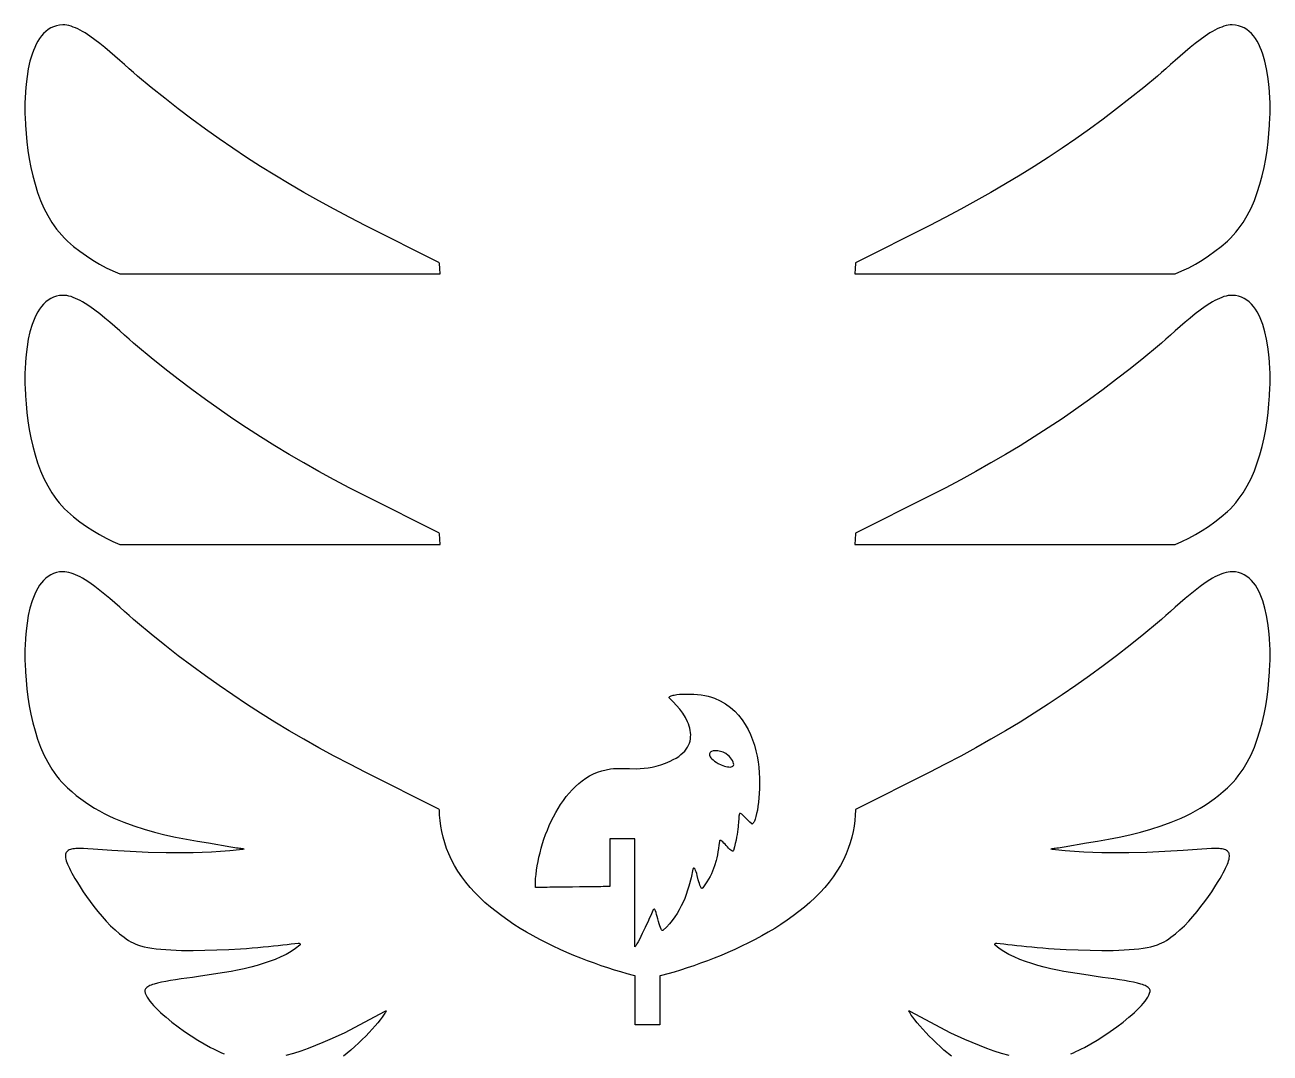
# Model space of a CAD drawing. Header units: millimetres. Extents: x 333 to 567, y 176 to 424.
# Drawn here: x 392.7 to 542.7, y 300 to 423.9 of the extents above; entities that cross this region are included whole.
import ezdxf

# ---------------------------------------------------------------- set-up
doc = ezdxf.new("R2010")
doc.units = ezdxf.units.MM
doc.layers.get('0').update_dxf_attribs({"linetype": 'CONTINUOUS', "true_color": 0xffffff})

msp = doc.modelspace()

# ---------------------------------------------------------------- linework, layer by layer
at = {"linetype": 'CONTINUOUS', "true_color": 0xffffff}
for points in [[(442.7, 393.85), (442.65, 394.5), (442.62, 395.12), (442.6, 395.19), (442.54, 395.24), (433.74, 399.66), (431.81, 400.65), (429.94, 401.65), (428.1, 402.65), (426.3, 403.67), (424.53, 404.7), (422.79, 405.74), (421.08, 406.81), (419.39, 407.89), (417.72, 409), (416.07, 410.14), (414.43, 411.3), (412.79, 412.5), (411.16, 413.74), (409.53, 415.01), (407.9, 416.33), (406.26, 417.68), (405.76, 418.11), (405.23, 418.58), (404.68, 419.07), (404.11, 419.57), (403.52, 420.09), (402.93, 420.61), (402.32, 421.12), (401.72, 421.61), (401.11, 422.07), (400.51, 422.5), (399.92, 422.89), (399.63, 423.06), (399.34, 423.22), (399.06, 423.37), (398.78, 423.49), (398.5, 423.6), (398.24, 423.69), (397.98, 423.77), (397.72, 423.82), (397.47, 423.85), (397.23, 423.85), (396.84, 423.82), (396.47, 423.74), (396.12, 423.63), (395.79, 423.48), (395.48, 423.29), (395.2, 423.06), (394.93, 422.81), (394.68, 422.52), (394.45, 422.21), (394.24, 421.88), (394.04, 421.52), (393.86, 421.14), (393.7, 420.75), (393.55, 420.33), (393.29, 419.47), (393.09, 418.57), (392.94, 417.65), (392.82, 416.73), (392.74, 415.83), (392.7, 414.97), (392.69, 414.55), (392.68, 414.15), (392.68, 413.77), (392.68, 413.41), (392.69, 413.07), (392.7, 412.75), (392.75, 411.77), (392.82, 410.77), (392.92, 409.76), (393.05, 408.73), (393.2, 407.71), (393.4, 406.68), (393.63, 405.67), (393.9, 404.66), (394.21, 403.68), (394.57, 402.72), (394.97, 401.79), (395.43, 400.9), (395.94, 400.06), (396.5, 399.26), (396.8, 398.88), (397.12, 398.51), (397.46, 398.16), (397.81, 397.82), (398.55, 397.18), (399.31, 396.58), (400.08, 396.03), (400.86, 395.52), (401.66, 395.05), (402.47, 394.61), (403.29, 394.22), (404.12, 393.85), (404.15, 393.85), (404.23, 393.85), (404.37, 393.85), (404.56, 393.85), (404.79, 393.85), (405.08, 393.85), (405.41, 393.85), (405.78, 393.85), (406.2, 393.85), (406.66, 393.85), (407.15, 393.85), (407.68, 393.85), (408.25, 393.85), (408.85, 393.85), (409.49, 393.85), (410.15, 393.85), (410.84, 393.85), (411.56, 393.85), (412.31, 393.85), (413.07, 393.85), (413.86, 393.85), (414.67, 393.85), (415.49, 393.85), (416.33, 393.85), (418.05, 393.85), (419.82, 393.85), (421.61, 393.85), (423.41, 393.85), (425.22, 393.85), (427.01, 393.85), (428.78, 393.85), (430.5, 393.85), (431.34, 393.85), (432.16, 393.85), (432.97, 393.85), (433.76, 393.85), (434.52, 393.85), (435.27, 393.85), (435.98, 393.85), (436.68, 393.85), (437.34, 393.85), (437.97, 393.85), (438.57, 393.85), (439.14, 393.85), (439.68, 393.85), (440.17, 393.85), (440.63, 393.85), (441.05, 393.85), (441.42, 393.85), (441.75, 393.85), (442.03, 393.85), (442.27, 393.85), (442.46, 393.85), (442.59, 393.85), (442.68, 393.85), (442.7, 393.85)], [(531.23, 393.85), (532.06, 394.22), (532.88, 394.61), (533.69, 395.05), (534.49, 395.52), (535.27, 396.03), (536.04, 396.58), (536.8, 397.18), (537.54, 397.82), (537.89, 398.16), (538.23, 398.51), (538.55, 398.88), (538.85, 399.26), (539.42, 400.06), (539.93, 400.9), (540.38, 401.79), (540.79, 402.72), (541.14, 403.68), (541.46, 404.66), (541.73, 405.66), (541.96, 406.68), (542.15, 407.71), (542.31, 408.73), (542.44, 409.76), (542.53, 410.77), (542.61, 411.77), (542.66, 412.75), (542.67, 413.07), (542.67, 413.41), (542.68, 413.77), (542.68, 414.15), (542.67, 414.55), (542.66, 414.97), (542.61, 415.83), (542.53, 416.73), (542.42, 417.65), (542.26, 418.57), (542.06, 419.47), (541.8, 420.33), (541.66, 420.75), (541.49, 421.14), (541.31, 421.52), (541.12, 421.88), (540.9, 422.21), (540.67, 422.52), (540.42, 422.81), (540.16, 423.06), (539.87, 423.29), (539.56, 423.48), (539.23, 423.63), (538.89, 423.74), (538.51, 423.82), (538.12, 423.85), (537.88, 423.85), (537.63, 423.82), (537.38, 423.77), (537.12, 423.69), (536.85, 423.6), (536.57, 423.49), (536.3, 423.37), (536.01, 423.22), (535.73, 423.06), (535.43, 422.89), (534.84, 422.5), (534.24, 422.07), (533.64, 421.61), (533.03, 421.12), (532.43, 420.61), (531.83, 420.09), (531.24, 419.57), (530.67, 419.07), (530.12, 418.58), (529.6, 418.11), (529.1, 417.68), (527.46, 416.33), (525.82, 415.01), (524.19, 413.74), (522.56, 412.5), (520.93, 411.3), (519.28, 410.14), (517.63, 409), (515.96, 407.89), (514.27, 406.81), (512.56, 405.74), (510.82, 404.7), (509.05, 403.67), (507.25, 402.65), (505.42, 401.65), (503.54, 400.65), (501.62, 399.66), (492.81, 395.24), (492.75, 395.19), (492.73, 395.12), (492.71, 394.5), (492.65, 393.85), (492.68, 393.85), (492.76, 393.85), (492.9, 393.85), (493.08, 393.85), (493.32, 393.85), (493.6, 393.85), (493.93, 393.85), (494.31, 393.85), (494.72, 393.85), (495.18, 393.85), (495.68, 393.85), (496.21, 393.85), (496.78, 393.85), (497.38, 393.85), (498.01, 393.85), (498.68, 393.85), (499.37, 393.85), (500.09, 393.85), (500.83, 393.85), (501.6, 393.85), (502.38, 393.85), (503.19, 393.85), (504.02, 393.85), (504.86, 393.85), (506.58, 393.85), (508.34, 393.85), (510.13, 393.85), (511.94, 393.85), (513.74, 393.85), (515.54, 393.85), (517.3, 393.85), (519.02, 393.85), (519.86, 393.85), (520.69, 393.85), (521.49, 393.85), (522.28, 393.85), (523.05, 393.85), (523.79, 393.85), (524.51, 393.85), (525.2, 393.85), (525.86, 393.85), (526.5, 393.85), (527.1, 393.85), (527.67, 393.85), (528.2, 393.85), (528.7, 393.85), (529.15, 393.85), (529.57, 393.85), (529.95, 393.85), (530.28, 393.85), (530.56, 393.85), (530.8, 393.85), (530.98, 393.85), (531.12, 393.85), (531.2, 393.85), (531.23, 393.85)], [(442.7, 361.27), (442.65, 361.92), (442.62, 362.54), (442.6, 362.61), (442.54, 362.66), (433.74, 367.08), (431.81, 368.07), (429.94, 369.07), (428.1, 370.07), (426.3, 371.09), (424.53, 372.12), (422.79, 373.16), (421.08, 374.23), (419.39, 375.31), (417.72, 376.42), (416.07, 377.56), (414.43, 378.72), (412.79, 379.92), (411.16, 381.16), (409.53, 382.43), (407.9, 383.75), (406.26, 385.1), (405.76, 385.53), (405.23, 386), (404.68, 386.49), (404.11, 386.99), (403.52, 387.51), (402.93, 388.03), (402.32, 388.54), (401.72, 389.03), (401.11, 389.49), (400.51, 389.92), (399.92, 390.31), (399.63, 390.48), (399.34, 390.64), (399.06, 390.79), (398.78, 390.91), (398.5, 391.03), (398.24, 391.12), (397.98, 391.19), (397.72, 391.24), (397.47, 391.27), (397.23, 391.27), (396.84, 391.24), (396.47, 391.17), (396.12, 391.05), (395.79, 390.9), (395.48, 390.71), (395.2, 390.48), (394.93, 390.23), (394.68, 389.94), (394.45, 389.63), (394.24, 389.3), (394.04, 388.94), (393.86, 388.56), (393.7, 388.17), (393.55, 387.75), (393.29, 386.89), (393.09, 385.99), (392.94, 385.07), (392.82, 384.15), (392.74, 383.25), (392.7, 382.39), (392.69, 381.97), (392.68, 381.57), (392.68, 381.19), (392.68, 380.83), (392.69, 380.49), (392.7, 380.17), (392.75, 379.19), (392.82, 378.19), (392.92, 377.18), (393.05, 376.15), (393.2, 375.13), (393.4, 374.1), (393.63, 373.09), (393.9, 372.08), (394.21, 371.1), (394.57, 370.14), (394.97, 369.21), (395.43, 368.32), (395.94, 367.48), (396.5, 366.68), (396.8, 366.3), (397.12, 365.93), (397.46, 365.58), (397.81, 365.24), (398.55, 364.6), (399.31, 364), (400.08, 363.45), (400.86, 362.94), (401.66, 362.47), (402.47, 362.03), (403.29, 361.64), (404.12, 361.27), (404.15, 361.27), (404.23, 361.27), (404.37, 361.27), (404.56, 361.27), (404.79, 361.27), (405.08, 361.27), (405.41, 361.27), (405.78, 361.27), (406.2, 361.27), (406.66, 361.27), (407.15, 361.27), (407.68, 361.27), (408.25, 361.27), (408.85, 361.27), (409.49, 361.27), (410.15, 361.27), (410.84, 361.27), (411.56, 361.27), (412.31, 361.27), (413.07, 361.27), (413.86, 361.27), (414.67, 361.27), (415.49, 361.27), (416.33, 361.27), (418.05, 361.27), (419.82, 361.27), (421.61, 361.27), (423.41, 361.27), (425.22, 361.27), (427.01, 361.27), (428.78, 361.27), (430.5, 361.27), (431.34, 361.27), (432.16, 361.27), (432.97, 361.27), (433.76, 361.27), (434.52, 361.27), (435.27, 361.27), (435.98, 361.27), (436.68, 361.27), (437.34, 361.27), (437.97, 361.27), (438.57, 361.27), (439.14, 361.27), (439.68, 361.27), (440.17, 361.27), (440.63, 361.27), (441.05, 361.27), (441.42, 361.27), (441.75, 361.27), (442.03, 361.27), (442.27, 361.27), (442.46, 361.27), (442.59, 361.27), (442.68, 361.27), (442.7, 361.27)], [(531.23, 361.27), (532.06, 361.64), (532.88, 362.03), (533.69, 362.47), (534.49, 362.94), (535.27, 363.45), (536.04, 364), (536.8, 364.6), (537.54, 365.24), (537.89, 365.58), (538.23, 365.93), (538.55, 366.3), (538.85, 366.68), (539.42, 367.48), (539.93, 368.32), (540.38, 369.21), (540.79, 370.14), (541.14, 371.1), (541.46, 372.08), (541.73, 373.08), (541.96, 374.1), (542.15, 375.13), (542.31, 376.15), (542.44, 377.18), (542.53, 378.19), (542.61, 379.19), (542.66, 380.17), (542.67, 380.49), (542.67, 380.83), (542.68, 381.19), (542.68, 381.57), (542.67, 381.97), (542.66, 382.39), (542.61, 383.25), (542.53, 384.15), (542.42, 385.07), (542.26, 385.99), (542.06, 386.89), (541.8, 387.75), (541.66, 388.17), (541.49, 388.56), (541.31, 388.94), (541.12, 389.3), (540.9, 389.63), (540.67, 389.94), (540.42, 390.23), (540.16, 390.48), (539.87, 390.71), (539.56, 390.9), (539.23, 391.05), (538.89, 391.17), (538.51, 391.24), (538.12, 391.27), (537.88, 391.27), (537.63, 391.24), (537.38, 391.19), (537.12, 391.12), (536.85, 391.03), (536.57, 390.91), (536.3, 390.79), (536.01, 390.64), (535.73, 390.48), (535.43, 390.31), (534.84, 389.92), (534.24, 389.49), (533.64, 389.03), (533.03, 388.54), (532.43, 388.03), (531.83, 387.51), (531.24, 386.99), (530.67, 386.49), (530.12, 386), (529.6, 385.53), (529.1, 385.1), (527.46, 383.75), (525.82, 382.43), (524.19, 381.16), (522.56, 379.92), (520.93, 378.72), (519.28, 377.56), (517.63, 376.42), (515.96, 375.31), (514.27, 374.23), (512.56, 373.16), (510.82, 372.12), (509.05, 371.09), (507.25, 370.07), (505.42, 369.07), (503.54, 368.07), (501.62, 367.08), (492.81, 362.66), (492.75, 362.61), (492.73, 362.54), (492.71, 361.92), (492.65, 361.27), (492.68, 361.27), (492.76, 361.27), (492.9, 361.27), (493.08, 361.27), (493.32, 361.27), (493.6, 361.27), (493.93, 361.27), (494.31, 361.27), (494.72, 361.27), (495.18, 361.27), (495.68, 361.27), (496.21, 361.27), (496.78, 361.27), (497.38, 361.27), (498.01, 361.27), (498.68, 361.27), (499.37, 361.27), (500.09, 361.27), (500.83, 361.27), (501.6, 361.27), (502.38, 361.27), (503.19, 361.27), (504.02, 361.27), (504.86, 361.27), (506.58, 361.27), (508.34, 361.27), (510.13, 361.27), (511.94, 361.27), (513.74, 361.27), (515.54, 361.27), (517.3, 361.27), (519.02, 361.27), (519.86, 361.27), (520.69, 361.27), (521.49, 361.27), (522.28, 361.27), (523.05, 361.27), (523.79, 361.27), (524.51, 361.27), (525.2, 361.27), (525.86, 361.27), (526.5, 361.27), (527.1, 361.27), (527.67, 361.27), (528.2, 361.27), (528.7, 361.27), (529.15, 361.27), (529.57, 361.27), (529.95, 361.27), (530.28, 361.27), (530.56, 361.27), (530.8, 361.27), (530.98, 361.27), (531.12, 361.27), (531.2, 361.27), (531.23, 361.27)], [(465.99, 309.33), (465.24, 309.54), (464.47, 309.77), (463.69, 310), (462.89, 310.26), (462.09, 310.53), (461.28, 310.82), (460.46, 311.12), (459.63, 311.44), (458.81, 311.77), (457.98, 312.12), (457.16, 312.49), (456.33, 312.87), (455.52, 313.27), (454.71, 313.68), (453.91, 314.11), (453.12, 314.56), (452.35, 315.02), (451.59, 315.5), (450.85, 316), (450.13, 316.52), (449.43, 317.05), (448.75, 317.59), (448.1, 318.16), (447.48, 318.74), (446.89, 319.34), (446.32, 319.95), (445.8, 320.59), (445.3, 321.24), (444.85, 321.9), (444.43, 322.59), (444.06, 323.29), (443.73, 324.01), (443.48, 324.66), (443.26, 325.32), (443.07, 326), (442.92, 326.68), (442.79, 327.35), (442.7, 328.01), (442.64, 328.65), (442.62, 329.25), (442.6, 329.33), (442.54, 329.38), (433.74, 333.79), (431.81, 334.79), (429.94, 335.78), (428.1, 336.79), (426.3, 337.81), (424.53, 338.83), (422.79, 339.88), (421.08, 340.94), (419.39, 342.03), (417.72, 343.14), (416.07, 344.27), (414.43, 345.44), (412.79, 346.64), (411.16, 347.87), (409.53, 349.15), (407.9, 350.46), (406.26, 351.82), (405.76, 352.25), (405.23, 352.71), (404.68, 353.2), (404.11, 353.71), (403.52, 354.23), (402.93, 354.74), (402.32, 355.25), (401.72, 355.74), (401.11, 356.21), (400.51, 356.64), (399.92, 357.02), (399.63, 357.2), (399.34, 357.36), (399.06, 357.5), (398.78, 357.63), (398.5, 357.74), (398.24, 357.83), (397.98, 357.9), (397.72, 357.95), (397.47, 357.98), (397.23, 357.99), (396.84, 357.96), (396.47, 357.88), (396.12, 357.77), (395.79, 357.61), (395.48, 357.42), (395.2, 357.2), (394.93, 356.94), (394.68, 356.66), (394.45, 356.35), (394.24, 356.01), (394.04, 355.66), (393.86, 355.28), (393.7, 354.88), (393.55, 354.47), (393.29, 353.61), (393.09, 352.71), (392.94, 351.79), (392.82, 350.87), (392.74, 349.97), (392.7, 349.1), (392.69, 348.69), (392.68, 348.29), (392.68, 347.9), (392.68, 347.54), (392.69, 347.2), (392.7, 346.89), (392.75, 345.91), (392.82, 344.91), (392.92, 343.89), (393.05, 342.87), (393.2, 341.84), (393.4, 340.82), (393.63, 339.8), (393.9, 338.8), (394.21, 337.81), (394.57, 336.86), (394.97, 335.93), (395.43, 335.04), (395.94, 334.19), (396.5, 333.39), (396.8, 333.01), (397.12, 332.65), (397.46, 332.3), (397.81, 331.96), (398.34, 331.5), (398.87, 331.05), (399.41, 330.64), (399.96, 330.24), (400.52, 329.87), (401.08, 329.52), (401.65, 329.19), (402.22, 328.88), (402.8, 328.58), (403.39, 328.31), (403.98, 328.05), (404.58, 327.8), (405.79, 327.36), (407.03, 326.97), (408.28, 326.62), (409.55, 326.31), (410.84, 326.03), (412.15, 325.78), (413.46, 325.54), (414.8, 325.31), (417.49, 324.84), (417.96, 324.77), (418.17, 324.74), (418.37, 324.71), (418.55, 324.69), (418.71, 324.67), (418.84, 324.65), (418.95, 324.63), (419.02, 324.62), (419.07, 324.6), (419.08, 324.59), (419.05, 324.57), (418.99, 324.56), (418.88, 324.54), (418.72, 324.52), (418.52, 324.5), (417.38, 324.38), (416.25, 324.29), (415.14, 324.22), (414.04, 324.16), (412.94, 324.13), (411.86, 324.11), (410.77, 324.11), (409.69, 324.12), (407.53, 324.18), (405.35, 324.28), (403.15, 324.41), (402.02, 324.49), (400.89, 324.56), (400.28, 324.6), (399.74, 324.63), (399.25, 324.64), (399.03, 324.64), (398.83, 324.63), (398.64, 324.61), (398.46, 324.59), (398.3, 324.56), (398.16, 324.52), (398.03, 324.47), (397.91, 324.41), (397.82, 324.34), (397.74, 324.26), (397.67, 324.17), (397.62, 324.07), (397.59, 323.95), (397.57, 323.82), (397.57, 323.68), (397.59, 323.53), (397.62, 323.36), (397.67, 323.17), (397.74, 322.97), (397.82, 322.75), (397.93, 322.51), (398.04, 322.26), (398.18, 321.99), (398.33, 321.69), (398.51, 321.38), (398.7, 321.05), (399, 320.55), (399.34, 320.01), (399.71, 319.44), (400.11, 318.85), (400.54, 318.25), (401, 317.65), (401.47, 317.05), (401.97, 316.47), (402.48, 315.9), (403, 315.35), (403.54, 314.84), (404.08, 314.37), (404.62, 313.95), (404.89, 313.76), (405.17, 313.58), (405.44, 313.42), (405.71, 313.28), (405.98, 313.15), (406.25, 313.04), (406.62, 312.92), (407.03, 312.81), (407.49, 312.72), (407.98, 312.64), (408.5, 312.57), (409.06, 312.51), (409.65, 312.46), (410.27, 312.42), (410.9, 312.39), (411.56, 312.37), (412.24, 312.36), (412.93, 312.36), (414.35, 312.38), (415.79, 312.42), (417.24, 312.49), (418.67, 312.57), (419.37, 312.62), (420.06, 312.67), (420.73, 312.73), (421.39, 312.79), (422.02, 312.85), (422.62, 312.91), (423.2, 312.97), (423.75, 313.03), (424.27, 313.09), (424.75, 313.15), (425.19, 313.2), (425.59, 313.26), (425.64, 313.26), (425.73, 313.25), (425.8, 313.21), (425.85, 313.14), (425.85, 313.06), (425.8, 313), (425.29, 312.6), (424.74, 312.23), (424.14, 311.89), (423.5, 311.58), (422.83, 311.29), (422.12, 311.03), (421.39, 310.78), (420.64, 310.56), (419.88, 310.36), (419.1, 310.17), (418.3, 310), (417.51, 309.84), (415.92, 309.57), (415.14, 309.45), (414.37, 309.33), (413.61, 309.22), (412.88, 309.12), (412.17, 309.02), (411.49, 308.93), (410.84, 308.83), (410.23, 308.74), (409.66, 308.64), (409.14, 308.54), (408.67, 308.43), (408.25, 308.31), (408.06, 308.25), (407.89, 308.19), (407.73, 308.13), (407.59, 308.06), (407.47, 307.99), (407.37, 307.92), (407.28, 307.84), (407.21, 307.76), (407.16, 307.68), (407.13, 307.59), (407.11, 307.5), (407.12, 307.41), (407.18, 307.2), (407.27, 306.97), (407.4, 306.74), (407.56, 306.5), (407.74, 306.24), (407.95, 305.98), (408.19, 305.72), (408.45, 305.44), (408.73, 305.16), (409.03, 304.88), (409.35, 304.59), (409.68, 304.31), (410.39, 303.73), (411.14, 303.16), (411.92, 302.6), (412.71, 302.07), (413.51, 301.57), (414.28, 301.11), (415.03, 300.69), (415.39, 300.51), (415.73, 300.34), (416.06, 300.18), (416.38, 300.05), (416.67, 299.93)], [(518.68, 299.93), (518.98, 300.05), (519.29, 300.18), (519.62, 300.34), (519.96, 300.51), (520.32, 300.69), (521.07, 301.11), (521.85, 301.57), (522.64, 302.07), (523.43, 302.6), (524.21, 303.16), (524.96, 303.73), (525.67, 304.31), (526.01, 304.59), (526.33, 304.88), (526.63, 305.16), (526.91, 305.44), (527.17, 305.72), (527.4, 305.98), (527.61, 306.24), (527.8, 306.5), (527.95, 306.74), (528.08, 306.97), (528.17, 307.2), (528.23, 307.41), (528.24, 307.5), (528.23, 307.59), (528.2, 307.68), (528.15, 307.76), (528.08, 307.84), (527.99, 307.92), (527.88, 307.99), (527.76, 308.06), (527.62, 308.13), (527.46, 308.19), (527.29, 308.25), (527.11, 308.31), (526.69, 308.43), (526.22, 308.54), (525.69, 308.64), (525.13, 308.74), (524.52, 308.83), (523.87, 308.93), (523.19, 309.02), (522.48, 309.12), (521.74, 309.22), (520.99, 309.33), (520.22, 309.45), (519.43, 309.57), (517.84, 309.84), (517.05, 310), (516.26, 310.17), (515.48, 310.36), (514.71, 310.56), (513.96, 310.78), (513.23, 311.03), (512.53, 311.29), (511.85, 311.58), (511.22, 311.89), (510.62, 312.23), (510.06, 312.6), (509.55, 313), (509.51, 313.06), (509.51, 313.14), (509.55, 313.21), (509.62, 313.25), (509.72, 313.26), (509.76, 313.26), (510.16, 313.2), (510.6, 313.15), (511.09, 313.09), (511.6, 313.03), (512.15, 312.97), (512.73, 312.91), (513.34, 312.85), (513.97, 312.79), (514.62, 312.73), (515.29, 312.67), (515.98, 312.62), (516.68, 312.57), (518.11, 312.49), (519.56, 312.42), (521, 312.38), (522.42, 312.36), (523.11, 312.36), (523.79, 312.37), (524.45, 312.39), (525.09, 312.42), (525.7, 312.46), (526.29, 312.51), (526.85, 312.57), (527.37, 312.64), (527.87, 312.72), (528.32, 312.81), (528.73, 312.92), (529.11, 313.04), (529.37, 313.15), (529.64, 313.28), (529.92, 313.42), (530.19, 313.58), (530.46, 313.76), (530.73, 313.95), (531.28, 314.37), (531.82, 314.84), (532.35, 315.35), (532.87, 315.9), (533.38, 316.47), (533.88, 317.05), (534.35, 317.65), (534.81, 318.25), (535.24, 318.85), (535.64, 319.44), (536.01, 320.01), (536.35, 320.55), (536.66, 321.05), (536.85, 321.38), (537.02, 321.7), (537.17, 321.99), (537.31, 322.26), (537.43, 322.51), (537.53, 322.75), (537.61, 322.97), (537.68, 323.17), (537.73, 323.36), (537.76, 323.53), (537.78, 323.68), (537.78, 323.82), (537.76, 323.95), (537.73, 324.07), (537.68, 324.17), (537.62, 324.26), (537.54, 324.34), (537.44, 324.41), (537.33, 324.47), (537.2, 324.52), (537.05, 324.55), (536.89, 324.59), (536.72, 324.61), (536.53, 324.63), (536.32, 324.64), (536.1, 324.64), (535.62, 324.63), (535.07, 324.6), (534.47, 324.56), (533.33, 324.49), (532.21, 324.41), (530, 324.28), (527.82, 324.18), (525.66, 324.12), (524.58, 324.11), (523.5, 324.11), (522.41, 324.13), (521.32, 324.16), (520.22, 324.22), (519.1, 324.29), (517.98, 324.38), (516.83, 324.5), (516.63, 324.52), (516.48, 324.54), (516.37, 324.56), (516.3, 324.57), (516.27, 324.59), (516.29, 324.6), (516.33, 324.62), (516.41, 324.63), (516.51, 324.65), (516.65, 324.67), (516.8, 324.69), (516.98, 324.71), (517.18, 324.74), (517.39, 324.77), (517.86, 324.84), (520.56, 325.31), (521.89, 325.54), (523.21, 325.78), (524.51, 326.03), (525.8, 326.31), (527.07, 326.62), (528.32, 326.97), (529.56, 327.36), (530.77, 327.8), (531.37, 328.05), (531.96, 328.31), (532.55, 328.58), (533.13, 328.88), (533.7, 329.19), (534.27, 329.52), (534.84, 329.87), (535.39, 330.24), (535.94, 330.64), (536.48, 331.05), (537.02, 331.5), (537.54, 331.96), (537.89, 332.3), (538.23, 332.65), (538.55, 333.01), (538.85, 333.39), (539.42, 334.19), (539.93, 335.04), (540.38, 335.93), (540.79, 336.86), (541.14, 337.81), (541.46, 338.8), (541.73, 339.8), (541.96, 340.82), (542.15, 341.84), (542.31, 342.87), (542.44, 343.89), (542.53, 344.91), (542.61, 345.91), (542.66, 346.89), (542.67, 347.2), (542.67, 347.54), (542.68, 347.9), (542.68, 348.29), (542.67, 348.69), (542.66, 349.1), (542.61, 349.97), (542.53, 350.87), (542.42, 351.79), (542.26, 352.71), (542.06, 353.61), (541.8, 354.47), (541.66, 354.88), (541.49, 355.28), (541.31, 355.66), (541.12, 356.01), (540.9, 356.35), (540.67, 356.66), (540.42, 356.94), (540.16, 357.2), (539.87, 357.42), (539.56, 357.61), (539.23, 357.76), (538.89, 357.88), (538.51, 357.96), (538.12, 357.99), (537.88, 357.98), (537.63, 357.95), (537.38, 357.9), (537.12, 357.83), (536.85, 357.74), (536.57, 357.63), (536.3, 357.5), (536.01, 357.36), (535.73, 357.2), (535.43, 357.02), (534.84, 356.64), (534.24, 356.21), (533.64, 355.74), (533.03, 355.25), (532.43, 354.74), (531.83, 354.23), (531.24, 353.71), (530.67, 353.2), (530.12, 352.71), (529.6, 352.25), (529.1, 351.82), (527.46, 350.46), (525.82, 349.15), (524.19, 347.87), (522.56, 346.64), (520.93, 345.44), (519.28, 344.27), (517.63, 343.14), (515.96, 342.03), (514.27, 340.94), (512.56, 339.88), (510.82, 338.83), (509.05, 337.81), (507.25, 336.79), (505.42, 335.78), (503.54, 334.79), (501.62, 333.79), (492.81, 329.38), (492.75, 329.33), (492.73, 329.25), (492.71, 328.65), (492.65, 328.01), (492.56, 327.35), (492.44, 326.68), (492.28, 326), (492.09, 325.32), (491.87, 324.66), (491.62, 324.01), (491.29, 323.29), (490.92, 322.59), (490.5, 321.9), (490.05, 321.24), (489.56, 320.59), (489.03, 319.95), (488.47, 319.34), (487.87, 318.74), (487.25, 318.16), (486.6, 317.59), (485.92, 317.05), (485.22, 316.52), (484.5, 316), (483.76, 315.5), (483, 315.02), (482.23, 314.56), (481.44, 314.11), (480.64, 313.68), (479.83, 313.27), (479.02, 312.87), (478.2, 312.49), (477.37, 312.12), (476.54, 311.77), (475.72, 311.44), (474.89, 311.12), (474.07, 310.82), (473.26, 310.53), (472.46, 310.26), (471.66, 310), (470.88, 309.76), (470.12, 309.54), (469.37, 309.33), (469.18, 309.29), (469.18, 309.27), (469.18, 309.23), (469.18, 309.15), (469.18, 309.04), (469.18, 308.91), (469.18, 308.75), (469.18, 308.57), (469.18, 308.37), (469.18, 308.16), (469.18, 307.93), (469.18, 307.43), (469.18, 306.9), (469.18, 306.35), (469.18, 305.81), (469.18, 305.28), (469.18, 304.78), (469.18, 304.55), (469.18, 304.33), (469.18, 304.14), (469.18, 303.96), (469.18, 303.8), (469.18, 303.67), (469.18, 303.56), (469.18, 303.48), (469.18, 303.43), (469.18, 303.42), (469.17, 303.42), (469.14, 303.42), (469.1, 303.42), (469.05, 303.42), (468.9, 303.42), (468.71, 303.42), (468.48, 303.42), (468.23, 303.42), (467.96, 303.42), (467.68, 303.42), (467.4, 303.42), (467.13, 303.42), (466.87, 303.42), (466.65, 303.42), (466.45, 303.42), (466.31, 303.42), (466.25, 303.42), (466.21, 303.42), (466.18, 303.42), (466.18, 303.42), (466.18, 303.43), (466.18, 303.48), (466.18, 303.56), (466.18, 303.67), (466.18, 303.8), (466.18, 303.96), (466.18, 304.14), (466.18, 304.33), (466.18, 304.55), (466.18, 304.78), (466.18, 305.28), (466.18, 305.81), (466.18, 306.35), (466.18, 306.9), (466.18, 307.43), (466.18, 307.93), (466.18, 308.16), (466.18, 308.37), (466.18, 308.57), (466.18, 308.75), (466.18, 308.91), (466.18, 309.04), (466.18, 309.15), (466.18, 309.23), (466.18, 309.27), (466.18, 309.29), (465.99, 309.33)], [(454.17, 320.55), (454.2, 321.03), (454.25, 321.52), (454.31, 322.02), (454.39, 322.54), (454.49, 323.06), (454.6, 323.6), (454.73, 324.14), (454.88, 324.68), (455.04, 325.23), (455.21, 325.78), (455.41, 326.32), (455.62, 326.87), (455.84, 327.41), (456.08, 327.94), (456.34, 328.46), (456.62, 328.97), (456.91, 329.48), (457.21, 329.96), (457.54, 330.43), (457.87, 330.89), (458.23, 331.32), (458.6, 331.73), (458.99, 332.12), (459.39, 332.48), (459.81, 332.81), (460.25, 333.12), (460.7, 333.39), (461.17, 333.63), (461.66, 333.84), (462.16, 334.01), (462.68, 334.14), (463.22, 334.23), (463.59, 334.27), (463.97, 334.29), (464.74, 334.29), (465.53, 334.27), (466.37, 334.26), (466.81, 334.28), (467.27, 334.31), (467.74, 334.37), (468.23, 334.46), (468.74, 334.58), (469.28, 334.73), (469.84, 334.93), (470.42, 335.17), (470.79, 335.35), (471.13, 335.54), (471.44, 335.74), (471.71, 335.95), (471.95, 336.17), (472.16, 336.39), (472.34, 336.62), (472.5, 336.85), (472.62, 337.09), (472.72, 337.34), (472.8, 337.58), (472.85, 337.84), (472.87, 338.09), (472.88, 338.35), (472.86, 338.61), (472.82, 338.87), (472.77, 339.13), (472.69, 339.39), (472.6, 339.65), (472.49, 339.91), (472.24, 340.43), (471.93, 340.93), (471.58, 341.41), (471.19, 341.88), (470.78, 342.32), (470.35, 342.73), (470.3, 342.79), (470.29, 342.84), (470.3, 342.89), (470.33, 342.93), (470.38, 342.97), (470.45, 343.01), (470.54, 343.04), (470.64, 343.08), (470.76, 343.11), (470.89, 343.13), (471.2, 343.18), (471.55, 343.22), (471.93, 343.24), (472.35, 343.25), (472.79, 343.25), (473.24, 343.23), (473.69, 343.19), (474.14, 343.14), (474.58, 343.07), (475, 342.99), (475.4, 342.88), (475.76, 342.76), (476.45, 342.44), (477.08, 342.07), (477.66, 341.65), (478.18, 341.19), (478.66, 340.69), (479.08, 340.15), (479.46, 339.59), (479.79, 338.99), (480.09, 338.37), (480.34, 337.74), (480.55, 337.09), (480.73, 336.43), (480.88, 335.76), (480.99, 335.1), (481.08, 334.43), (481.14, 333.77), (481.17, 333.13), (481.18, 332.49), (481.18, 331.88), (481.15, 331.29), (481.11, 330.73), (481.05, 330.21), (480.98, 329.71), (480.91, 329.26), (480.82, 328.86), (480.74, 328.5), (480.64, 328.19), (480.6, 328.06), (480.55, 327.95), (480.51, 327.85), (480.46, 327.76), (480.42, 327.69), (480.38, 327.64), (480.34, 327.61), (480.3, 327.59), (480.26, 327.6), (480.23, 327.62), (480.01, 327.83), (479.81, 328.02), (479.64, 328.19), (479.48, 328.35), (479.35, 328.48), (479.23, 328.6), (479.13, 328.69), (479.04, 328.77), (478.97, 328.83), (478.9, 328.86), (478.85, 328.88), (478.81, 328.88), (478.78, 328.86), (478.75, 328.81), (478.73, 328.75), (478.71, 328.67), (478.7, 328.56), (478.69, 328.44), (478.68, 328.29), (478.67, 328.12), (478.66, 327.93), (478.64, 327.72), (478.62, 327.49), (478.6, 327.24), (478.56, 326.96), (478.52, 326.67), (478.47, 326.35), (478.41, 326.01), (478.34, 325.64), (478.25, 325.26), (478.15, 324.85), (478.03, 324.42), (478.01, 324.37), (477.99, 324.34), (477.95, 324.32), (477.92, 324.32), (477.82, 324.35), (477.71, 324.43), (477.59, 324.54), (477.45, 324.68), (477.31, 324.83), (477.17, 324.99), (477.02, 325.15), (476.88, 325.3), (476.75, 325.43), (476.63, 325.54), (476.53, 325.6), (476.45, 325.62), (476.42, 325.61), (476.39, 325.59), (476.37, 325.55), (476.36, 325.49), (476.29, 325.06), (476.23, 324.64), (476.17, 324.25), (476.1, 323.88), (476.03, 323.53), (475.94, 323.19), (475.75, 322.54), (475.64, 322.23), (475.51, 321.91), (475.37, 321.6), (475.21, 321.28), (475.03, 320.96), (474.82, 320.62), (474.6, 320.28), (474.34, 319.91), (474.31, 319.87), (474.27, 319.85), (474.23, 319.84), (474.2, 319.85), (474.16, 319.88), (474.13, 319.92), (474.06, 320.05), (473.99, 320.21), (473.93, 320.42), (473.86, 320.64), (473.8, 320.89), (473.67, 321.38), (473.61, 321.62), (473.54, 321.83), (473.48, 322.01), (473.41, 322.15), (473.38, 322.2), (473.35, 322.24), (473.31, 322.26), (473.28, 322.27), (473.23, 322.26), (473.19, 322.24), (473.16, 322.2), (473.14, 322.15), (472.92, 321.11), (472.66, 320.1), (472.51, 319.61), (472.35, 319.12), (472.17, 318.64), (471.97, 318.18), (471.75, 317.72), (471.51, 317.27), (471.25, 316.83), (470.97, 316.4), (470.66, 315.98), (470.32, 315.57), (469.96, 315.17), (469.56, 314.79), (469.52, 314.76), (469.47, 314.76), (469.43, 314.77), (469.39, 314.81), (469.35, 314.86), (469.31, 314.93), (469.23, 315.11), (469.15, 315.33), (469.07, 315.59), (469, 315.87), (468.92, 316.16), (468.85, 316.44), (468.78, 316.71), (468.71, 316.94), (468.64, 317.14), (468.6, 317.22), (468.57, 317.28), (468.53, 317.33), (468.5, 317.35), (468.46, 317.36), (468.43, 317.35), (468.39, 317.31), (468.36, 317.25), (468.34, 317.21), (468.31, 317.15), (468.28, 317.08), (468.24, 316.99), (468.15, 316.78), (468.03, 316.51), (467.89, 316.2), (467.74, 315.87), (467.57, 315.51), (467.4, 315.14), (467.05, 314.39), (466.87, 314.04), (466.7, 313.7), (466.54, 313.4), (466.39, 313.15), (466.26, 312.94), (466.2, 312.86), (466.15, 312.79), (466.15, 312.8), (466.15, 312.83), (466.15, 312.87), (466.15, 312.93), (466.15, 313.01), (466.15, 313.11), (466.15, 313.22), (466.15, 313.35), (466.15, 313.64), (466.15, 313.99), (466.15, 314.39), (466.15, 314.82), (466.15, 315.3), (466.15, 315.81), (466.15, 316.35), (466.15, 316.91), (466.15, 317.49), (466.15, 318.08), (466.15, 319.3), (466.15, 320.51), (466.15, 321.11), (466.15, 321.69), (466.15, 322.25), (466.15, 322.79), (466.15, 323.3), (466.15, 323.77), (466.15, 324.21), (466.15, 324.6), (466.15, 324.95), (466.15, 325.25), (466.15, 325.37), (466.15, 325.48), (466.15, 325.58), (466.15, 325.66), (466.15, 325.72), (466.15, 325.77), (466.15, 325.79), (466.15, 325.8), (466.14, 325.81), (466.11, 325.81), (466.07, 325.81), (466.02, 325.81), (465.87, 325.81), (465.68, 325.81), (465.45, 325.81), (465.2, 325.81), (464.93, 325.81), (464.65, 325.81), (464.37, 325.81), (464.1, 325.81), (463.84, 325.81), (463.62, 325.81), (463.42, 325.81), (463.28, 325.81), (463.22, 325.81), (463.18, 325.81), (463.15, 325.81), (463.15, 325.81), (463.15, 325.79), (463.15, 325.75), (463.15, 325.67), (463.15, 325.56), (463.15, 325.43), (463.15, 325.28), (463.15, 325.11), (463.15, 324.91), (463.15, 324.7), (463.15, 324.48), (463.15, 323.99), (463.15, 323.47), (463.15, 322.94), (463.15, 322.4), (463.15, 321.88), (463.15, 321.39), (463.15, 321.17), (463.15, 320.96), (463.15, 320.76), (463.15, 320.59), (463.15, 320.44), (463.15, 320.31), (463.15, 320.2), (463.15, 320.12), (463.15, 320.08), (463.15, 320.06), (463.12, 320.06), (463.05, 320.06), (462.92, 320.06), (462.76, 320.05), (462.56, 320.05), (462.32, 320.05), (462.05, 320.04), (461.75, 320.04), (461.42, 320.04), (461.07, 320.03), (460.7, 320.03), (460.31, 320.02), (459.5, 320.01), (458.66, 320), (457.83, 319.99), (457.02, 319.98), (456.63, 319.98), (456.26, 319.97), (455.91, 319.97), (455.58, 319.96), (455.28, 319.96), (455.01, 319.95), (454.77, 319.95), (454.57, 319.95), (454.41, 319.95), (454.28, 319.95), (454.21, 319.94), (454.18, 319.94), (454.18, 319.97), (454.18, 320.04), (454.18, 320.14), (454.18, 320.25), (454.17, 320.36), (454.17, 320.46), (454.17, 320.53), (454.17, 320.55)], [(477.91, 335.23), (477.8, 335.41), (477.68, 335.58), (477.54, 335.73), (477.4, 335.86), (477.1, 336.08), (476.78, 336.24), (476.46, 336.35), (476.15, 336.42), (475.86, 336.43), (475.6, 336.4), (475.38, 336.32), (475.3, 336.27), (475.23, 336.21), (475.17, 336.14), (475.14, 336.06), (475.13, 335.98), (475.14, 335.88), (475.17, 335.78), (475.23, 335.67), (475.32, 335.56), (475.43, 335.44), (475.58, 335.31), (475.75, 335.18), (475.96, 335.04), (476.21, 334.9), (476.57, 334.72), (476.95, 334.58), (477.13, 334.53), (477.31, 334.49), (477.48, 334.47), (477.63, 334.46), (477.77, 334.47), (477.88, 334.51), (477.97, 334.56), (478.03, 334.64), (478.06, 334.75), (478.05, 334.88), (478, 335.04), (477.91, 335.23)], [(424.15, 299.77), (425.06, 300.01), (425.95, 300.29), (426.85, 300.61), (427.73, 300.94), (428.61, 301.3), (429.47, 301.68), (431.17, 302.46), (431.18, 302.46), (436.08, 305.07), (436.09, 305.07), (436.14, 305.1), (436.17, 305.11), (436.18, 305.1), (436.18, 305.07), (436.17, 305.02), (436.14, 304.96), (436.1, 304.89), (436.04, 304.8), (435.89, 304.58), (435.7, 304.31), (435.46, 304), (435.18, 303.65), (434.86, 303.28), (434.52, 302.88), (434.14, 302.47), (433.74, 302.05), (433.32, 301.62), (432.88, 301.19), (432.43, 300.78), (431.96, 300.37), (431.05, 299.62)], [(504.31, 299.62), (503.39, 300.37), (502.93, 300.78), (502.48, 301.19), (502.04, 301.62), (501.61, 302.05), (501.21, 302.47), (500.84, 302.88), (500.49, 303.28), (500.18, 303.65), (499.9, 304), (499.66, 304.31), (499.46, 304.58), (499.31, 304.8), (499.26, 304.89), (499.21, 304.96), (499.19, 305.02), (499.17, 305.07), (499.17, 305.1), (499.19, 305.11), (499.22, 305.1), (499.26, 305.07), (499.27, 305.07), (504.17, 302.46), (504.18, 302.46), (505.88, 301.68), (506.75, 301.3), (507.62, 300.94), (508.51, 300.61), (509.4, 300.29), (510.3, 300.01), (511.2, 299.77)]]:
    msp.add_lwpolyline(points, dxfattribs=at)

doc.saveas('drawing.dxf')
